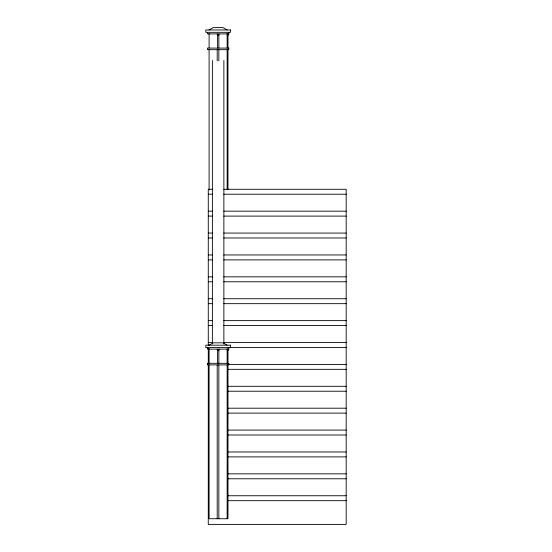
<?xml version="1.0" encoding="UTF-8"?>
<svg xmlns="http://www.w3.org/2000/svg" width="552" height="552" viewBox="0 0 552 552"><rect width="100%" height="100%" fill="white"/><g stroke="black" fill="none" stroke-linecap="round" stroke-linejoin="round"><path stroke-width="0.83" d="M227.976 48.093L227.983 35.197L227.155 35.48A1.815 1.815 0 0 0 228.818 33.907L228.797 32.326M227.976 363.319L227.983 350.416L227.155 350.706A1.815 1.815 0 0 0 228.818 349.126L228.797 347.553M209.098 29.967L213.203 27.6L223.049 27.6L227.155 29.967M209.098 345.186L213.203 342.82L223.049 342.82L227.155 345.186M228.797 33.907L207.455 33.907L207.455 32.326M217.412 35.48L217.205 33.907M218.847 35.48L219.054 33.907M212.589 189.288L208.276 189.288L208.276 345.041M223.795 189.288L346.187 189.288L346.187 524.4L208.276 524.4L208.276 348.291M208.276 194.214L212.589 194.214M223.795 194.214L346.187 194.214M208.276 211.174L212.589 211.174M223.795 211.174L346.187 211.174M208.276 216.101L212.589 216.101M223.795 216.101L346.187 216.101M208.276 233.068L212.589 233.068M223.795 233.068L346.187 233.068M208.276 237.995L212.589 237.995M223.795 237.995L346.187 237.995M208.276 254.955L212.589 254.955M223.795 254.955L346.187 254.955M208.276 259.882L212.589 259.882M223.795 259.882L346.187 259.882M208.276 276.849L212.589 276.849M223.795 276.849L346.187 276.849M208.276 281.775L212.589 281.775M223.795 281.775L346.187 281.775M208.276 298.735L212.589 298.735M223.795 298.735L346.187 298.735M208.276 303.662L212.589 303.662M223.795 303.662L346.187 303.662M208.276 320.629L212.589 320.629M223.795 320.629L346.187 320.629M208.276 325.556L212.589 325.556M223.795 325.556L346.187 325.556M208.276 342.516L212.589 342.516M223.795 342.516L346.187 342.516M229.825 347.443L346.187 347.443M228.797 349.126L207.455 349.126L207.455 347.553M217.412 350.706L217.205 349.126M218.847 350.706L219.054 349.126M228.1 364.41L346.187 364.41M228.1 369.336L346.187 369.336M228.1 386.296L346.187 386.296M228.1 391.223L346.187 391.223M228.1 408.19L346.187 408.19M228.1 413.117L346.187 413.117M228.1 430.077L346.187 430.077M228.1 435.004L346.187 435.004M228.1 451.971L346.187 451.971M228.1 456.897L346.187 456.897M228.1 473.857L346.187 473.857M228.1 478.784L346.187 478.784M228.1 495.751L346.187 495.751M228.1 500.678L346.187 500.678M227.976 49.673L227.976 189.764M227.976 364.893L227.976 518.735L209.098 518.735L209.098 364.886M227.155 33.334L227.155 48.093M227.155 49.659L227.155 189.764M227.155 348.553L227.155 363.319M227.155 364.886L227.155 518.735M223.87 60.485L223.87 343.986M218.847 48.093L218.847 35.197L217.412 35.197L217.412 48.093M218.847 49.673L218.847 60.844M218.847 363.319L218.847 350.416L217.412 350.416L217.412 363.319M218.847 364.893L218.847 518.735M217.205 49.673L217.205 60.844M217.205 364.893L217.205 518.735M212.382 60.485L212.382 343.986M209.098 33.334L209.098 47.941M209.098 49.659L209.098 189.764M209.098 348.553L209.098 363.161M230.439 29.967L205.813 29.967L205.813 32.326L230.439 32.326L230.439 29.967M228.797 48.093L207.455 48.093L207.455 49.673L228.797 49.673L228.797 48.093M230.439 345.186L205.813 345.186L205.813 347.553L230.439 347.553L230.439 345.186M228.797 363.319L207.455 363.319L207.455 364.893L228.797 364.893L228.797 363.319"/></g></svg>
